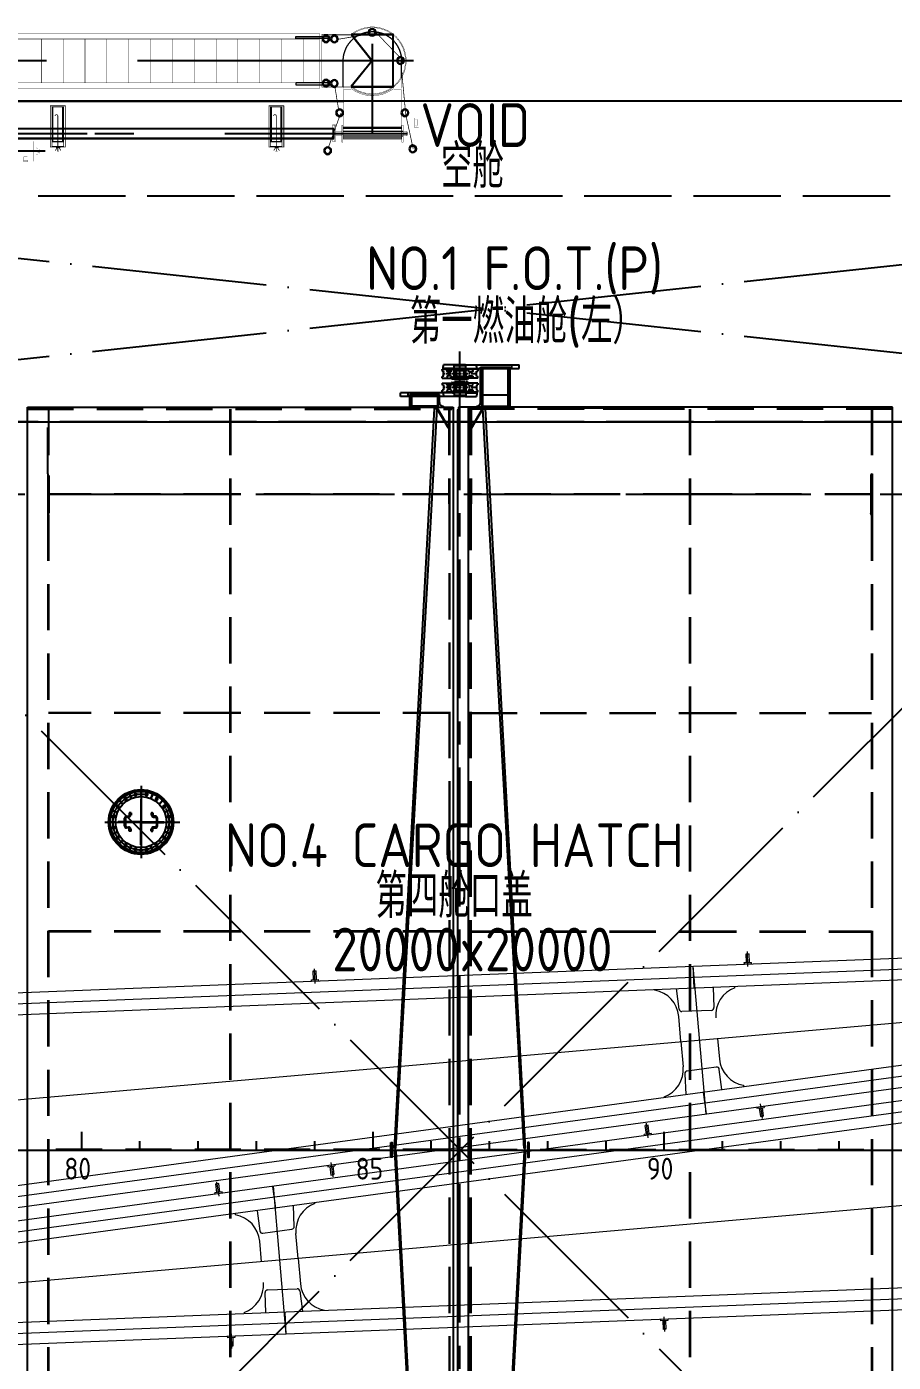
# Model space of a CAD drawing. Header units: millimetres. Extents: x -1838618 to -1600818, y -1770412 to -1553248.
# Drawn here: x -1764060 to -1752160, y -1721615 to -1703278 of the extents above; entities that cross this region are included whole.
import ezdxf

# ---------------------------------------------------------------- set-up
doc = ezdxf.new("R2010")
doc.units = ezdxf.units.MM
doc.header["$LTSCALE"] = 100
for name, pattern in [('$0$CENTER2', [28.575, 19.05, -3.175, 3.175, -3.175]), ('$0$DASHED2', [9.525, 6.35, -3.175]), ('ACAD_ISO02W100', [15, 12, -3]), ('ACAD_ISO04W100', [30, 24, -3, 0, -3]), ('DASHED', [0.75, 0.5, -0.25]), ('DIVIDE', [1.25, 0.5, -0.25, 0, -0.25, 0, -0.25]), ('HC2-TOP$0$CENTER2', [28.575, 19.05, -3.175, 3.175, -3.175]), ('HC2-TOP$0$DASHED2', [9.525, 6.35, -3.175]), ('HC2-TOP$0$PHANTOM', [63.5, 31.75, -6.35, 6.35, -6.35, 6.35, -6.35]), ('HIDDEN', [9.525, 6.35, -3.175])]:
    doc.linetypes.add(name, pattern=pattern)
for name, color, linetype in [('$0$K1-CEN', 1, '$0$CENTER2'), ('$0$K1-DASH', 2, '$0$DASHED2'), ('$0$SHAPE_L', 3, 'Continuous'), ('2', 5, 'DASHED'), ('4', 7, 'Continuous'), ('412equipment', 6, 'Continuous'), ('_____1', 160, 'Continuous'), ('HC2-TOP$0$HATCH', 42, 'Continuous'), ('HC2-TOP$0$K1-CEN', 1, 'HC2-TOP$0$CENTER2'), ('HC2-TOP$0$K1-COMP_L', 140, 'HC2-TOP$0$PHANTOM'), ('HC2-TOP$0$K1-DASH', 2, 'HC2-TOP$0$DASHED2'), ('HC2-TOP$0$K2-CEN', 1, 'HC2-TOP$0$CENTER2'), ('HC2-TOP$0$K2-DASH', 9, 'HC2-TOP$0$DASHED2'), ('HC2-TOP$0$K2-DIM', 1, 'Continuous'), ('HC2-TOP$0$SHAPE_L', 3, 'Continuous')]:
    doc.layers.add(name, color=color, linetype=linetype)
doc.layers.add('8', color=6, linetype='HIDDEN', lineweight=15)
doc.layers.add('9', color=3, linetype='DIVIDE', lineweight=15)
doc.styles.get("Standard").update_dxf_attribs({"font": 'gbenor.shx', "width": 0.9, "bigfont": 'gbcbig.shx'})
pattern_1 = [(45, (-1526.5949, -370.3888), (-0.8980256, 0.8980256), []), (135, (-1526.5949, -370.3888), (-0.8980256, -0.8980256), [])]

# ---------------------------------------------------------------- blocks, each defined once
blk = doc.blocks.new('COORD')
at = {"color": 4}
for p, q in [((62600, 0), (62600, 250)), ((66600, 0), (66600, 250)), ((70600, 0), (70600, 250)), ((62600, 0), (62600, 125)), ((63400, 0), (63400, 125)), ((64200, 0), (64200, 125)), ((65000, 0), (65000, 125)), ((65800, 0), (65800, 125)), ((66600, 0), (66600, 125)), ((67400, 0), (67400, 125)), ((68200, 0), (68200, 125)), ((69000, 0), (69000, 125)), ((69800, 0), (69800, 125)), ((70600, 0), (70600, 125)), ((71400, 0), (71400, 125)), ((72200, 0), (72200, 125)), ((73000, 0), (73000, 125)), ((-3960, 0), (177600, 0))]:
    blk.add_line(p, q, dxfattribs=at)
for s, p in [('80', (62361, -405)), ('85', (66361, -405)), ('90', (70361, -405))]:
    blk.add_text(s, height=300, dxfattribs=at).set_placement(p)
blk = doc.blocks.new('A$C5A732AC2')
at = {"color": 9}
for p, q in [((-5770, 511), (-539, 511)), ((-539, 378), (-5770, 378)), ((-539, 511), (-539, 378)), ((-539, 511), (-539, 511)), ((-539, 378), (-539, 378))]:
    blk.add_line(p, q, dxfattribs=at)
for points, const_width in [([(-4679, 783), (-4857, 783)], 2), ([(-4747, 814), (-4740, 814), (-4740, 826), (-4806, 826), (-4806, 814), (-4799, 814)], 2), ([(-4741, 819), (-4806, 819)], 2), ([(-4650, 755), (-4650, 824), (-4679, 824), (-4679, 686)], 2), ([(-4666, 824), (-4666, 686)], 2), ([(-4632, 739), (-4632, 755), (-4650, 755), (-4650, 619), (-4632, 619), (-4632, 739)], 2), ([(-4642, 755), (-4642, 619)], 2), ([(-4611, 725), (-4632, 739)], 2), ([(-4679, 592), (-4857, 592)], 2), ([(-4817, 691), (-4680, 691)], 2), ([(-4680, 684), (-4817, 684)], 2), ([(-4746, 691), (-4746, 684)], 2), ([(-4650, 620), (-4650, 551), (-4679, 551), (-4679, 689)], 2), ([(-4666, 551), (-4666, 689)], 2), ([(-4611, 650), (-4632, 635)], 2), ([(-4604, 714), (-4604, 726), (-4610, 726), (-4610, 649), (-4604, 649), (-4604, 660)], 2), ([(-4586, 698), (-4605, 698)], 2), ([(-4585, 676), (-4604, 676)], 2), ([(-4225, 60), (-4225, 628), (-4430, 628), (-4430, 63), (-4221, 63)], 10), ([(-4249, 623), (-4249, 80), (-4410, 80), (-4410, 621)], 10), ([(-4248, 621), (-4409, 621)], 10), ([(-4338, 639), (-4364, 677)], 10), ([(-4301, 624), (-4301, 638), (-4347, 638), (-4347, 623)], 10), ([(-4311, 685), (-4341, 685)], 5), ([(-4328, 683), (-4328, 203)], 10), ([(-4324, 685), (-4324, 201)], 5), ([(-4311, 639), (-4285, 677)], 10), ([(-1225, 60), (-1225, 628), (-1430, 628), (-1430, 63), (-1221, 63)], 10), ([(-1249, 623), (-1249, 80), (-1410, 80), (-1410, 621)], 10), ([(-1248, 621), (-1409, 621)], 10), ([(-1338, 639), (-1364, 677)], 10), ([(-1301, 624), (-1301, 638), (-1347, 638), (-1347, 623)], 10), ([(-1311, 685), (-1341, 685)], 5), ([(-1328, 683), (-1328, 203)], 10), ([(-1324, 685), (-1324, 201)], 5), ([(-1311, 639), (-1285, 677)], 10), ([(-555, 375), (-555, 551), (-515, 551), (-515, 326), (-555, 326), (-555, 385)], 5), ([(-535, 551), (-535, 326)], 5), ([(-414, 445), (-414, 560), (-430, 560), (-430, 330), (-414, 330), (-414, 445)], 5), ([(396, 445), (396, 560), (412, 560), (412, 330), (396, 330), (396, 445)], 5), ([(-430, 475), (-515, 475)], 5), ([(-430, 415), (-515, 415)], 5), ([(-409, 475), (-414, 475)], 5), ([(-409, 415), (-414, 415)], 5), ([(391, 47), (391, 521), (-409, 521), (-409, 84)], 5), ([(396, 415), (389, 415)], 5), ([(393, 475), (396, 475)], 5), ([(412, 475), (463, 475), (473, 465), (473, 425), (463, 415), (412, 415)], 5), ([(463, 475), (463, 415)], 5), ([(-409, 192), (-409, -156), (-302, -156)], 5), ([(564, 231), (564, 356), (626, 356), (626, 292)], 3), ([(564, 353), (564, 229), (626, 229), (626, 292)], 3), ([(284, -156), (391, -156), (391, 179)], 5), ([(-6039, -175), (-736, -175), (-736, -255)], 5), ([(-409, -176), (-409, -193)], 5), ([(391, -176), (391, -321)], 5), ([(-736, -255), (-6039, -255)], 5), ([(-4555, -855), (-4555, -255)], 5), ([(-4255, -855), (-4255, -255)], 5), ([(-3955, -855), (-3955, -255)], 5), ([(-3655, -855), (-3655, -255)], 5), ([(-3355, -855), (-3355, -255)], 5), ([(-3055, -855), (-3055, -255)], 5), ([(-2755, -855), (-2755, -255)], 5), ([(-2455, -855), (-2455, -255)], 5), ([(-2155, -855), (-2155, -255)], 5), ([(-1855, -855), (-1855, -255)], 5), ([(-1555, -855), (-1555, -255)], 5), ([(-1255, -855), (-1255, -255)], 5), ([(-955, -855), (-955, -255)], 5), ([(-736, -855), (-736, -255)], 5), ([(-300, -919), (-703, -919), (-703, -193), (-300, -193)], 5), ([(-6039, -855), (-736, -855), (-736, -935)], 5), ([(-736, -935), (-6039, -935)], 5)]:
    blk.add_lwpolyline(points, dxfattribs=dict(at, const_width=const_width))
at = {"color": 9, "const_width": 2}
blk.add_lwpolyline([(-4747, 768), (-4747, 814), (-4799, 814), (-4799, 768, 0.414214), (-4794, 763), (-4752, 763, 0.414214)], format="xyb", close=True, dxfattribs=at)
at = {"color": 9}
for points, const_width in [([(-4584, 660), (-4584, 714), (-4604, 714), (-4604, 660), (-4584, 660)], 2), ([(-4329, 547), (-4409, 547), (-4409, 621), (-4249, 621), (-4249, 547)], 5), ([(-1329, 547), (-1409, 547), (-1409, 621), (-1249, 621), (-1249, 547)], 5)]:
    blk.add_lwpolyline(points, close=True, dxfattribs=dict(at, const_width=const_width))
for points, const_width in [([(-4328, 203, -1), (-4366, 203)], 10), ([(-1328, 203, -1), (-1366, 203)], 10), ([(585, 290), (585, 330, -1), (606, 330), (606, 292)], 3), ([(585, 294), (585, 254, 1), (606, 254), (606, 292)], 3), ([(-703, -208), (-300, -208, -0.63599), (445, -556)], 5), ([(-302, -176, -0.340997), (284, -176, -0.340997)], 5), ([(-300, -193, -2.081579), (-300, -919, -2.081579)], 5), ([(-703, -905), (-300, -905, 0.63599), (445, -556)], 5)]:
    blk.add_lwpolyline(points, format="xyb", dxfattribs=dict(at, const_width=const_width))
for centre, radius in [((-623, 679), 50), ((-623, 679), 42.5), ((545, 654), 50), ((545, 654), 42.5), ((-458, 158), 50), ((-458, 158), 42.5), ((438, 158), 50), ((438, 158), 42.5), ((-645, -248), 50), ((-645, -248), 42.5), ((-532, -245), 50), ((-532, -245), 42.5), ((376, -559), 50), ((376, -559), 42.5), ((-645, -859), 50), ((-645, -859), 42.5), ((-532, -856), 50), ((-532, -856), 42.5), ((-12, -947), 50), ((-12, -947), 42.5)]:
    blk.add_circle(centre, radius, dxfattribs=at)
at = {"layer": '2', "color": 9, "ltscale": 50}
for p, q in [((-4502, 687), (-5714, 687)), ((-3926, 445), (-6238, 445)), ((467, 445), (-3820, 445)), ((-5, 440), (-5, -788)), ((-736, -555), (-11828, -555)), ((556, -556), (-803, -556))]:
    blk.add_line(p, q, dxfattribs=at)
at = {"layer": '4', "color": 9, "ltscale": 80, "const_width": 10}
for points in [[(551, 650), (449, 180), (383, -530)], [(-473, 114), (-525, -208)], [(361, -610), (24, -962)]]:
    blk.add_lwpolyline(points, dxfattribs=at)
at = {"layer": '8', "color": 9, "ltscale": 50}
for p, q in [((-4250, 555), (-4406, 555)), ((-1250, 555), (-1406, 555)), ((-539, 505), (-5770, 505)), ((-539, 385), (-5770, 385)), ((-4400, 87), (-4400, 544)), ((-4265, 80), (-4265, 548)), ((-1400, 87), (-1400, 544)), ((-1265, 80), (-1265, 548)), ((393, 507), (-409, 507)), ((-409, 475), (412, 475)), ((412, 415), (-409, 415)), ((-409, 371), (390, 371)), ((390, 360), (-409, 360)), ((-1059, -225), (-735, -225)), ((-1059, -253), (-1059, -225)), ((-614, -253), (-1059, -253)), ((-409, -193), (-409, -557)), ((-300, -193), (283, -193)), ((-300, -208), (-18, -557)), ((-300, -208), (274, -208)), ((-297, -196), (-10, -551)), ((274, -208), (274, -909)), ((283, -193), (283, -920)), ((391, -321), (391, -557)), ((-18, -557), (-297, -909)), ((-10, -565), (-294, -920)), ((-614, -860), (-1059, -860)), ((-1059, -860), (-1059, -887)), ((-1059, -887), (-735, -887)), ((274, -909), (-294, -909)), ((283, -920), (-300, -920))]:
    blk.add_line(p, q, dxfattribs=at)
at = {"layer": '8', "color": 9}
for p, q in [((-739, -225), (-614, -225)), ((-614, -225), (-614, -253)), ((-739, -887), (-614, -887)), ((-614, -836), (-614, -863)), ((-614, -887), (-614, -860))]:
    blk.add_line(p, q, dxfattribs=at)
at = {"layer": '8', "color": 9, "ltscale": 50}
blk.add_arc((-9, -556), 400, 180.0853, 359.9147, dxfattribs=at)
at = {"layer": '9', "color": 9, "const_width": 10}
for points in [[(-613, 633), (-444, 165)], [(-582, -243), (-595, -243)], [(-582, -853), (-595, -853)], [(-42, -925), (-473, -852)]]:
    blk.add_lwpolyline(points, dxfattribs=at)
blk = doc.blocks.new('A$C6D717977')
at = {"layer": '_____1', "color": 31, "lineweight": 0}
for p, q in [((9653, 2104), (28403, 2841)), ((3054, 1695), (28419, 2691)), ((21097, 2575), (21198, 2577)), ((21099, 2554), (21097, 2575)), ((21123, 2694), (21164, 2695)), ((21127, 2575), (21123, 2694)), ((21149, 2521), (21142, 2725)), ((21168, 2577), (21164, 2695)), ((21198, 2558), (21198, 2577)), ((9671, 1804), (28430, 2542)), ((15177, 2460), (15218, 2462)), ((15183, 2340), (15177, 2460)), ((15205, 2288), (15196, 2490)), ((15222, 2341), (15218, 2462)), ((20392, 2526), (20569, 497)), ((20410, 2226), (20398, 2527)), ((2107, -96), (28979, 2255)), ((15153, 2340), (15252, 2344)), ((15153, 2320), (15153, 2340)), ((15254, 2325), (15252, 2344)), ((19869, 2196), (19868, 2204)), ((20204, 1934), (20167, 2218)), ((20670, 2236), (20681, 1956)), ((20970, 2230), (20968, 2249)), ((9886, -653), (28488, 1878)), ((20228, 1490), (20198, 1836)), ((20646, 1919), (20242, 1903)), ((3350, -1693), (28503, 1729)), ((9921, -952), (28514, 1579)), ((20228, 1490), (20258, 1143)), ((20731, 1534), (20756, 1249)), ((20792, 832), (20755, 1109)), ((20282, 1048), (20294, 762)), ((20535, 796), (20576, 498)), ((19997, 732), (19998, 723)), ((21271, 593), (21272, 574)), ((21272, 574), (21372, 587)), ((21302, 577), (21319, 460)), ((21314, 634), (21343, 434)), ((21343, 582), (21359, 465)), ((21368, 606), (21372, 587)), ((21319, 460), (21359, 465)), ((15420, -169), (15446, -369)), ((15374, -209), (15378, -228)), ((15378, -228), (15476, -216)), ((15408, -224), (15422, -343)), ((15422, -343), (15463, -337)), ((15446, -218), (15463, -337)), ((15474, -194), (15476, -216))]:
    blk.add_line(p, q, dxfattribs=at)
for points in [[(20204, 1934), (20208, 1921), (20217, 1911), (20229, 1904), (20242, 1903)], [(20646, 1919), (20660, 1922), (20673, 1930), (20680, 1943), (20681, 1956)], [(20714, 1140), (20313, 1085), (20300, 1082), (20291, 1073), (20283, 1061), (20282, 1048)], [(20755, 1109), (20752, 1122), (20742, 1134), (20729, 1139), (20714, 1140)]]:
    blk.add_lwpolyline(points, dxfattribs=at)
for points in [[(20970, 2230), (20800, 2170), (20690, 1997), (20706, 1818)], [(20198, 1836), (20181, 2020), (20050, 2163), (19869, 2196)], [(19997, 732), (20170, 796), (20274, 959), (20258, 1143)]]:
    blk.add_open_spline(points, degree=3, dxfattribs=at)
blk.add_open_spline([(20756, 1249), (20772, 1072), (20910, 918), (21087, 890), (21087, 890), (21089, 871), (21089, 871)], degree=3, knots=[0, 0, 0, 0, 1, 1, 1, 2, 2, 2, 2], dxfattribs=at)
blk = doc.blocks.new('A$C0D853225')
at = {"layer": '_____1', "color": 31, "lineweight": 0}
for p, q in [((-8150, 1693), (-33303, -1729)), ((-14721, 952), (-33314, -1579)), ((-14686, 653), (-33288, -1878)), ((-20220, 169), (-20246, 369)), ((-20178, 228), (-20276, 216)), ((-20274, 194), (-20276, 216)), ((-20222, 343), (-20263, 337)), ((-20246, 218), (-20263, 337)), ((-20208, 224), (-20222, 343)), ((-20174, 209), (-20178, 228)), ((-6907, 96), (-33779, -2255)), ((-26119, -460), (-26159, -465)), ((-26143, -582), (-26159, -465)), ((-26114, -634), (-26143, -434)), ((-26102, -577), (-26119, -460)), ((-25335, -796), (-25376, -498)), ((-25192, -2526), (-25369, -497)), ((-26072, -574), (-26172, -587)), ((-26168, -606), (-26172, -587)), ((-26071, -593), (-26072, -574)), ((-24797, -732), (-24798, -723)), ((-25592, -832), (-25555, -1109)), ((-25082, -1048), (-25094, -762)), ((-25531, -1534), (-25556, -1249)), ((-25028, -1490), (-25058, -1143)), ((-25028, -1490), (-24998, -1836)), ((-14471, -1804), (-33230, -2542)), ((-7854, -1695), (-33219, -2691)), ((-25470, -2236), (-25481, -1956)), ((-25446, -1919), (-25042, -1903)), ((-25004, -1934), (-24967, -2218)), ((-14453, -2104), (-33203, -2841)), ((-24669, -2196), (-24668, -2204)), ((-25770, -2230), (-25768, -2249)), ((-25210, -2226), (-25198, -2527)), ((-20054, -2325), (-20052, -2344)), ((-19953, -2340), (-20052, -2344)), ((-20022, -2341), (-20018, -2462)), ((-20005, -2288), (-19996, -2490)), ((-19983, -2340), (-19977, -2460)), ((-19953, -2320), (-19953, -2340)), ((-25998, -2558), (-25998, -2577)), ((-25949, -2521), (-25942, -2725)), ((-25899, -2554), (-25897, -2575)), ((-19977, -2460), (-20018, -2462)), ((-25897, -2575), (-25998, -2577)), ((-25968, -2577), (-25964, -2695)), ((-25923, -2694), (-25964, -2695)), ((-25927, -2575), (-25923, -2694))]:
    blk.add_line(p, q, dxfattribs=at)
for points in [[(-25514, -1140), (-25113, -1085), (-25100, -1082), (-25091, -1073), (-25083, -1061), (-25082, -1048)], [(-25555, -1109), (-25552, -1122), (-25542, -1134), (-25529, -1139), (-25514, -1140)], [(-25446, -1919), (-25460, -1922), (-25473, -1930), (-25480, -1943), (-25481, -1956)], [(-25004, -1934), (-25008, -1921), (-25017, -1911), (-25029, -1904), (-25042, -1903)]]:
    blk.add_lwpolyline(points, dxfattribs=at)
for points in [[(-24797, -732), (-24970, -796), (-25074, -959), (-25058, -1143)], [(-25770, -2230), (-25600, -2170), (-25490, -1997), (-25506, -1818)], [(-24998, -1836), (-24981, -2020), (-24850, -2163), (-24669, -2196)]]:
    blk.add_open_spline(points, degree=3, dxfattribs=at)
blk.add_open_spline([(-25556, -1249), (-25572, -1072), (-25710, -918), (-25887, -890), (-25887, -890), (-25889, -871), (-25889, -871)], degree=3, knots=[0, 0, 0, 0, 1, 1, 1, 2, 2, 2, 2], dxfattribs=at)
blk = doc.blocks.new('HC2-TOP$0$A$C6C0051EE')
for p, q in [((0, 1), (0, 7)), ((5, 1), (5, 7)), ((16, 1), (16, 7)), ((21, 1), (21, 7)), ((3, 0), (18, 0))]:
    blk.add_line(p, q)
for centre, radius, start, end in [((3, 5), 4.7, 236.4325, 303.5675), ((10, 18), 17.6, 252.8484, 287.1516), ((18, 5), 4.7, 236.4325, 303.5675)]:
    blk.add_arc(centre, radius, start, end)
blk = doc.blocks.new('HC2-TOP$0$wheel-450_F')
at = {"layer": 'HC2-TOP$0$HATCH'}
h = blk.add_hatch(dxfattribs=at)
h.set_pattern_fill('ANSI37', color=256, scale=0.4, style=0)
h.set_pattern_definition(pattern_1)
h.paths.add_polyline_path([(66, 85), (72, 85), (72, 92)])
h = blk.add_hatch(dxfattribs=at)
h.set_pattern_fill('ANSI37', color=256, scale=0.4, style=0)
h.set_pattern_definition([(45, (-222.9789, -317.8035), (-0.8980256, 0.8980256), []), (135, (-222.9789, -317.8035), (-0.8980256, -0.8980256), [])])
h.paths.add_polyline_path([(110, 81), (110, 80, 0.414214), (116, 74), (122, 74), (122, 81)])
h = blk.add_hatch(dxfattribs=at)
h.set_pattern_fill('ANSI31', color=256, angle=90, style=0)
h.set_pattern_definition([(135, (-232.979, -322.8035), (-2.245064, -2.245064), [])])
edge = h.paths.add_edge_path()
edge.add_line((-66, -32), (-66, -46))
edge.add_line((-66, -46), (-32, -46))
edge.add_line((-32, -46), (-32, -52))
edge.add_line((-32, -52), (-21, -52))
edge.add_spline(control_points=[(-21, -52), (-22, -51), (-24, -46), (-29, -36), (-43, -36), (-54, -32), (-62, -32), (-66, -32)], knot_values=[0, 0, 0, 0, 6.397971, 15.190418, 30.584793, 41.682542, 52.606422, 52.606422, 52.606422, 52.606422], degree=3, periodic=0)
h = blk.add_hatch(dxfattribs=at)
h.set_pattern_fill('ANSI37', color=256, scale=0.4, style=0)
h.set_pattern_definition(pattern_1)
h.paths.add_polyline_path([(72, -85), (72, -92), (66, -85)])
h = blk.add_hatch(dxfattribs=at)
h.set_pattern_fill('ANSI37', color=256, scale=0.4, style=0)
h.set_pattern_definition([(315, (-222.9789, 317.8035), (-0.8980256, -0.8980256), []), (225, (-222.9789, 317.8035), (-0.8980256, 0.8980256), [])])
h.paths.add_polyline_path([(110, -81), (110, -80, -0.414214), (116, -74), (122, -74), (122, -81)])
for p, q in [((-62, 243), (-62, 101)), ((-60, 245), (-39, 245)), ((-35, 227), (-37, 243)), ((-33, 225), (33, 225)), ((35, 227), (37, 243)), ((60, 245), (39, 245)), ((62, 243), (62, 84)), ((72, 85), (72, 227)), ((122, 74), (122, 226)), ((-77, 72), (-69, 80)), ((-77, 72), (-77, -73)), ((-72, 105), (-72, 85)), ((-72, 104), (-69, 104)), ((-69, 96), (-72, 95)), ((-69, 95), (-72, 94)), ((-72, 86), (-69, 86)), ((-71, 70), (-66, 75)), ((-71, 70), (-71, -70)), ((-69, 114), (-68, 115)), ((-69, 114), (-69, 80)), ((-69, 102), (-62, 102)), ((-43, 101), (-69, 101)), ((-43, 89), (-69, 89)), ((-69, 88), (-62, 88)), ((-62, 115), (-68, 115)), ((-66, 75), (-62, 75)), ((-66, 75), (-66, -75)), ((-66, 51), (-64, 52)), ((-66, 51), (-66, -51)), ((-65, 101), (-65, 89)), ((-40, 52), (-64, 52)), ((-64, 52), (-64, -32)), ((-60, 179), (-62, 182)), ((-36, 119), (-62, 115)), ((-62, 52), (-62, 89)), ((-62, 80), (-4, 80)), ((-35, 175), (-60, 179)), ((-60, 179), (-60, 115)), ((-60, 68), (-58, 70)), ((-60, 68), (-60, 52)), ((-60, 65), (-42, 65)), ((-58, 70), (-44, 70)), ((-49, 67), (-49, 65)), ((-49, 67), (-42, 67)), ((-43, 67), (-44, 70)), ((-43, 101), (-43, 89)), ((-43, 101), (-41, 99)), ((-43, 89), (-41, 91)), ((-42, 64), (-42, 65)), ((-42, 64), (-42, 52)), ((-42, 64), (-42, 52)), ((-40, 53), (-42, 53)), ((-41, 99), (-41, 91)), ((-40, 64), (-40, 66)), ((-38, 66), (-40, 65)), ((-40, 65), (-40, -36)), ((-40, 51), (-36, 51)), ((-33, 66), (-38, 66)), ((40, 52), (-38, 52)), ((-36, -37), (-36, 52)), ((-34, 62), (-32, 75)), ((-10, 59), (-34, 62)), ((-33, 66), (-33, 66)), ((-32, 79), (-32, 69)), ((-4, 70), (-32, 75)), ((-4, 80), (-28, 80)), ((-4, 80), (-28, 80)), ((-27, 129), (-27, 166)), ((-10, 59), (-8, 70)), ((-8, 61), (-9, 61)), ((-6, 60), (-8, 61)), ((-6, 60), (-6, 52)), ((-4, 83), (-4, 52)), ((-4, 83), (4, 83)), ((-4, 78), (-4, 52)), ((-4, 72), (4, 72)), ((-2, 83), (-2, 52)), ((2, 83), (2, 52)), ((4, 83), (4, 52)), ((4, 80), (45, 80)), ((4, 70), (32, 75)), ((6, 60), (8, 61)), ((6, 60), (6, 52)), ((10, 59), (8, 70)), ((8, 61), (9, 61)), ((10, 59), (34, 62)), ((27, 129), (27, 166)), ((32, 79), (32, 69)), ((34, 62), (32, 75)), ((33, 65), (33, 66)), ((33, 66), (38, 66)), ((35, 175), (60, 179)), ((36, 119), (62, 115)), ((38, 66), (40, 65)), ((40, 65), (40, -65)), ((40, 59), (45, 59)), ((45, 95), (62, 95)), ((45, 95), (45, -95)), ((45, 78), (54, 78)), ((45, 76), (46, 77)), ((46, 77), (64, 77)), ((46, 77), (46, -77)), ((54, 88), (58, 90)), ((54, 88), (54, 77)), ((54, 86), (54, 86)), ((56, 77), (54, 86)), ((58, 79), (54, 86)), ((58, 90), (62, 90)), ((58, 90), (58, 79)), ((60, 179), (62, 182)), ((60, 179), (60, 115)), ((60, 84), (64, 84)), ((60, 79), (60, 84)), ((64, 84), (64, -84)), ((65, 85), (72, 85)), ((65, 85), (65, -85)), ((72, 85), (72, -85)), ((72, 81), (111, 81)), ((110, 81), (122, 81)), ((110, 81), (110, -81)), ((116, 74), (122, 74)), ((122, 74), (122, -74)), ((-77, -73), (-69, -80)), ((-71, -70), (-66, -75)), ((-69, -114), (-69, -80)), ((-69, -114), (-68, -115)), ((-62, -115), (-68, -115)), ((-32, -46), (-66, -46)), ((-66, -51), (-64, -52)), ((-66, -75), (-62, -75)), ((-42, -52), (-64, -52)), ((-62, -243), (-62, -52)), ((-62, -80), (-4, -80)), ((-60, -115), (-62, -115)), ((-60, -179), (-62, -182)), ((-60, -68), (-60, -52)), ((-60, -65), (-42, -65)), ((-60, -68), (-58, -70)), ((-60, -116), (-59, -114)), ((-60, -115), (-60, -114)), ((-46, -117), (-60, -114)), ((-60, -179), (-60, -115)), ((-35, -175), (-60, -179)), ((-58, -70), (-45, -70)), ((-48, -120), (-58, -117)), ((-52, -126), (-58, -124)), ((-57, -114), (-55, -107)), ((-57, -114), (-55, -107)), ((-57, -117), (-56, -115)), ((-57, -120), (-57, -119)), ((-45, -107), (-55, -105)), ((-55, -107), (-54, -107)), ((-46, -110), (-55, -107)), ((-54, -107), (-54, -105)), ((-47, -109), (-54, -107)), ((-53, -105), (-45, -80)), ((-51, -122), (-51, -121)), ((-50, -119), (-49, -117)), ((-48, -117), (-46, -110)), ((-47, -107), (-39, -80)), ((-47, -109), (-46, -107)), ((-46, -110), (-47, -109)), ((-42, -48), (-46, -48)), ((-46, -50), (-46, -48)), ((-42, -50), (-46, -50)), ((-42, -64), (-46, -72)), ((-44, -73), (-46, -72)), ((-36, -119), (-46, -117)), ((-46, -120), (-46, -118)), ((-40, -64), (-44, -73)), ((-42, -48), (-42, -48)), ((-42, -64), (-42, -50)), ((-42, -64), (-42, -52)), ((-40, -65), (-40, -50)), ((-40, -51), (-36, -51)), ((-38, -66), (-40, -65)), ((40, -52), (-38, -52)), ((-33, -66), (-38, -66)), ((-36, -51), (-36, -52)), ((-10, -59), (-34, -62)), ((-34, -62), (-32, -75)), ((-33, -65), (-33, -66)), ((-32, -46), (-32, -52)), ((-32, -79), (-32, -69)), ((-4, -70), (-32, -75)), ((-4, -80), (-28, -80)), ((-4, -80), (-28, -80)), ((-27, -129), (-27, -166)), ((-10, -59), (-8, -70)), ((-8, -61), (-9, -61)), ((-6, -60), (-8, -61)), ((-6, -60), (-6, -52)), ((-4, -83), (-4, -52)), ((-4, -78), (-4, -52)), ((-4, -72), (4, -72)), ((-4, -83), (4, -83)), ((-2, -83), (-2, -52)), ((2, -83), (2, -52)), ((4, -83), (4, -52)), ((4, -70), (32, -75)), ((4, -80), (45, -80)), ((6, -60), (6, -52)), ((6, -60), (8, -61)), ((10, -59), (8, -70)), ((8, -61), (9, -61)), ((10, -59), (34, -62)), ((27, -129), (27, -166)), ((34, -62), (32, -75)), ((32, -79), (32, -69)), ((33, -65), (33, -66)), ((33, -66), (38, -66)), ((35, -175), (60, -179)), ((36, -119), (62, -115)), ((38, -66), (40, -65)), ((40, -59), (45, -59)), ((45, -76), (46, -77)), ((45, -78), (54, -78)), ((45, -93), (46, -95)), ((45, -95), (62, -95)), ((46, -77), (64, -77)), ((54, -86), (53, -86)), ((56, -77), (54, -86)), ((54, -88), (54, -77)), ((58, -79), (54, -86)), ((54, -88), (58, -90)), ((58, -90), (58, -79)), ((58, -90), (62, -90)), ((60, -79), (60, -84)), ((60, -84), (64, -84)), ((60, -179), (60, -115)), ((60, -179), (62, -182)), ((62, -243), (62, -84)), ((64, -84), (65, -85)), ((65, -85), (72, -85)), ((72, -81), (110, -81)), ((72, -85), (72, -227)), ((110, -81), (122, -81)), ((116, -74), (122, -74)), ((122, -74), (122, -226)), ((-60, -245), (-39, -245)), ((-35, -227), (-37, -243)), ((-33, -225), (33, -225)), ((35, -227), (37, -243)), ((60, -245), (39, -245)), ((62, -246), (62, -220))]:
    blk.add_line(p, q)
for centre, radius, start, end in [((-60, 243), 2, 90, 180), ((-39, 243), 2, 6, 90), ((-33, 227), 2, 186, 270), ((33, 227), 2, 270, 354), ((39, 243), 2, 90, 174), ((60, 243), 2, 0, 90), ((-42, 65), 2, 23.744, 90), ((-42, 64), 2, 0, 23.744), ((-38, 54), 2, 180, 270), ((-37, 129), 10, 278.0896, 0), ((-37, 166), 10, 0, 80), ((-32, 79), 1, 90, 180), ((-8, 54), 2, 270, 0), ((-6, 78), 2, 0, 90), ((6, 78), 2, 90, 180), ((8, 54), 2, 180, 270), ((37, 166), 10, 100, 180), ((37, 129), 10, 180, 261.9104), ((32, 79), 1, 0, 90), ((38, 54), 2, 270, 0), ((59, 80), 0.8, 207.3764, 352), ((116, 80), 6, 180, 270), ((-58, -114), 3.31, 223.1092, 286.8908), ((-59, -117), 3.31, 43.1092, 106.8908), ((-59, -119), 2.09, 339.1083, 88.0443), ((-62, -119), 5, 323.4589, 345), ((-56, -123), 2.16, 143.4589, 219.3072), ((-50, -106), 13.3, 239.2686, 270.7314), ((-56, -128), 13.3, 59.2686, 90.7314), ((-53, -124), 2.16, 290.6928, 6.5411), ((-48, -122), 2.09, 61.9557, 170.8917), ((-46, -123), 5, 165, 186.5411), ((-47, -117), 3.31, 223.1092, 286.8908), ((-48, -120), 3.31, 43.1092, 106.8908), ((-42, -50), 2, 0, 90), ((-38, -54), 2, 90, 180), ((-42, -64), 2, 336.256, 0), ((-37, -129), 10, 0, 81.9104), ((-37, -166), 10, 280, 0), ((-32, -79), 1, 180, 270), ((-8, -54), 2, 0, 90), ((-6, -78), 2, 270, 0), ((6, -78), 2, 180, 270), ((8, -54), 2, 90, 180), ((37, -129), 10, 98.0896, 180), ((37, -166), 10, 180, 260), ((32, -79), 1, 270, 0), ((38, -54), 2, 0, 90), ((59, -80), 0.8, 8, 152.6236), ((116, -80), 6, 90, 180), ((-60, -243), 2, 180, 270), ((-39, -243), 2, 270, 354), ((-33, -227), 2, 90, 174), ((33, -227), 2, 6, 90), ((39, -243), 2, 186, 270), ((60, -243), 2, 270, 0)]:
    blk.add_arc(centre, radius, start, end)
for points in [[(72, 227), (79, 230), (91, 234), (105, 225), (115, 230), (120, 227), (122, 226)], [(72, -227), (79, -230), (91, -234), (105, -225), (115, -230), (120, -227), (122, -226)]]:
    blk.add_open_spline(points, degree=3, knots=[0, 0, 0, 0, 22.168204, 34.441767, 44.92374, 51.585028, 51.585028, 51.585028, 51.585028])
for p, q in [((66, 85), (72, 92)), ((66, -85), (72, -91))]:
    blk.add_line(p, q, dxfattribs=at)
at = {"layer": 'HC2-TOP$0$K2-CEN', "ltscale": 0.04}
for p, q in [((0, 225), (0, -225)), ((-88, 0), (132, 0)), ((-85, 95), (-35, 95)), ((-6, 64), (-36, 69)), ((6, 64), (36, 69)), ((-55, -95), (-77, -95)), ((-56, -127), (-41, -76)), ((-6, -64), (-36, -69)), ((6, -64), (36, -69))]:
    blk.add_line(p, q, dxfattribs=at)
at = {"layer": 'HC2-TOP$0$K2-DIM'}
for p, q in [((-42, 100), (-65, 100)), ((-42, 90), (-65, 90)), ((-65, 51), (-40, 51)), ((-65, -51), (-42, -51)), ((-54, -107), (-56, -114)), ((-55, -107), (-55, -105)), ((-47, -109), (-49, -117)), ((-46, -110), (-45, -107))]:
    blk.add_line(p, q, dxfattribs=at)
blk.add_open_spline([(-66, -32), (-62, -32), (-54, -32), (-43, -36), (-29, -36), (-24, -46), (-22, -51), (-21, -52)], degree=3, knots=[0, 0, 0, 0, 10.92388, 22.021629, 37.416004, 46.208451, 52.606422, 52.606422, 52.606422, 52.606422], dxfattribs=at)
at = {"rotation": 270}
blk.add_blockref('HC2-TOP$0$A$C6C0051EE', (-80, 105), dxfattribs=at)
blk = doc.blocks.new('A$C72DA127C')
at = {"layer": '$0$K1-CEN', "color": 136, "ltscale": 5}
for p, q in [((-13586, 5003), (-13586, 4010)), ((-14081, 4504), (-13055, 4504))]:
    blk.add_line(p, q, dxfattribs=at)
at = {"layer": '$0$K1-CEN', "color": 136}
for p, q in [((-13783, 4835), (-13816, 4813)), ((-13783, 4835), (-13816, 4813)), ((-13816, 4813), (-13783, 4835)), ((-13789, 4807), (-13811, 4841)), ((-13789, 4807), (-13811, 4841)), ((-13789, 4807), (-13811, 4841)), ((-13641, 4886), (-13680, 4878)), ((-13641, 4886), (-13680, 4878)), ((-13680, 4878), (-13641, 4886)), ((-13657, 4862), (-13665, 4901)), ((-13657, 4862), (-13665, 4901)), ((-13657, 4862), (-13665, 4901)), ((-13491, 4878), (-13530, 4886)), ((-13530, 4886), (-13491, 4878)), ((-13491, 4878), (-13530, 4886)), ((-13515, 4862), (-13507, 4901)), ((-13515, 4862), (-13507, 4901)), ((-13515, 4862), (-13507, 4901)), ((-13355, 4813), (-13388, 4835)), ((-13388, 4835), (-13355, 4813)), ((-13355, 4813), (-13388, 4835)), ((-13383, 4807), (-13361, 4841)), ((-13383, 4807), (-13361, 4841)), ((-13383, 4807), (-13361, 4841)), ((-13959, 4599), (-13967, 4559)), ((-13959, 4599), (-13967, 4559)), ((-13967, 4559), (-13959, 4599)), ((-13889, 4707), (-13922, 4729)), ((-13889, 4707), (-13922, 4729)), ((-13889, 4707), (-13922, 4729)), ((-13895, 4735), (-13917, 4701)), ((-13895, 4735), (-13917, 4701)), ((-13917, 4701), (-13895, 4735)), ((-13282, 4707), (-13249, 4729)), ((-13282, 4707), (-13249, 4729)), ((-13282, 4707), (-13249, 4729)), ((-13254, 4701), (-13277, 4735)), ((-13277, 4735), (-13254, 4701)), ((-13254, 4701), (-13277, 4735)), ((-13204, 4559), (-13212, 4599)), ((-13212, 4599), (-13204, 4559)), ((-13204, 4559), (-13212, 4599)), ((-13944, 4575), (-13983, 4583)), ((-13944, 4575), (-13983, 4583)), ((-13944, 4575), (-13983, 4583)), ((-13944, 4433), (-13983, 4425)), ((-13944, 4433), (-13983, 4425)), ((-13944, 4433), (-13983, 4425)), ((-13967, 4449), (-13959, 4409)), ((-13967, 4449), (-13959, 4409)), ((-13959, 4409), (-13967, 4449)), ((-13228, 4575), (-13189, 4583)), ((-13228, 4575), (-13189, 4583)), ((-13228, 4575), (-13189, 4583)), ((-13228, 4433), (-13189, 4425)), ((-13228, 4433), (-13189, 4425)), ((-13228, 4433), (-13189, 4425)), ((-13212, 4409), (-13204, 4449)), ((-13212, 4409), (-13204, 4449)), ((-13204, 4449), (-13212, 4409)), ((-13889, 4301), (-13922, 4279)), ((-13889, 4301), (-13922, 4279)), ((-13889, 4301), (-13922, 4279)), ((-13917, 4307), (-13895, 4273)), ((-13917, 4307), (-13895, 4273)), ((-13895, 4273), (-13917, 4307)), ((-13282, 4301), (-13249, 4279)), ((-13282, 4301), (-13249, 4279)), ((-13282, 4301), (-13249, 4279)), ((-13277, 4273), (-13254, 4307)), ((-13277, 4273), (-13254, 4307)), ((-13254, 4307), (-13277, 4273)), ((-13816, 4195), (-13783, 4173)), ((-13816, 4195), (-13783, 4173)), ((-13783, 4173), (-13816, 4195)), ((-13789, 4201), (-13811, 4167)), ((-13789, 4201), (-13811, 4167)), ((-13789, 4201), (-13811, 4167)), ((-13680, 4130), (-13641, 4122)), ((-13680, 4130), (-13641, 4122)), ((-13641, 4122), (-13680, 4130)), ((-13657, 4146), (-13665, 4107)), ((-13657, 4146), (-13665, 4107)), ((-13657, 4146), (-13665, 4107)), ((-13530, 4122), (-13491, 4130)), ((-13530, 4122), (-13491, 4130)), ((-13491, 4130), (-13530, 4122)), ((-13515, 4146), (-13507, 4107)), ((-13515, 4146), (-13507, 4107)), ((-13515, 4146), (-13507, 4107)), ((-13388, 4173), (-13355, 4195)), ((-13388, 4173), (-13355, 4195)), ((-13355, 4195), (-13388, 4173)), ((-13383, 4201), (-13361, 4167)), ((-13383, 4201), (-13361, 4167)), ((-13383, 4201), (-13361, 4167))]:
    blk.add_line(p, q, dxfattribs=at)
for points in [[(-13736, 4637), (-13736, 4600, -0.414214), (-13757, 4579), (-13785, 4579, 0.414214), (-13806, 4558), (-13806, 4450, 0.414214), (-13785, 4429), (-13757, 4429, -0.414214), (-13736, 4408), (-13736, 4370)], [(-13436, 4637), (-13436, 4600, 0.414214), (-13415, 4579), (-13387, 4579, -0.414214), (-13366, 4558), (-13366, 4450, -0.414214), (-13387, 4429), (-13415, 4429, 0.414214), (-13436, 4408), (-13436, 4370)]]:
    blk.add_lwpolyline(points, format="xyb", dxfattribs=at)
blk.add_circle((-13586, 4504), 385, dxfattribs=at)
at = {"layer": '$0$K1-DASH', "color": 136, "ltscale": 2.5}
for p, q in [((-13896, 4809), (-13843, 4756)), ((-13891, 4814), (-13838, 4761)), ((-13755, 4905), (-13727, 4835)), ((-13749, 4907), (-13720, 4838)), ((-13720, 4838), (-13727, 4835)), ((-13589, 4939), (-13589, 4864)), ((-13582, 4864), (-13589, 4864)), ((-13582, 4939), (-13582, 4864)), ((-13422, 4907), (-13451, 4838)), ((-13451, 4838), (-13445, 4835)), ((-13416, 4905), (-13445, 4835)), ((-13281, 4814), (-13334, 4761)), ((-13276, 4809), (-13329, 4756)), ((-13989, 4667), (-13920, 4639)), ((-13986, 4674), (-13917, 4645)), ((-13917, 4645), (-13920, 4639)), ((-13838, 4761), (-13843, 4756)), ((-13334, 4761), (-13329, 4756)), ((-13185, 4674), (-13254, 4645)), ((-13254, 4645), (-13252, 4639)), ((-13183, 4667), (-13252, 4639)), ((-14021, 4508), (-13946, 4508)), ((-14021, 4501), (-13946, 4501)), ((-13946, 4501), (-13946, 4508)), ((-13151, 4508), (-13226, 4508)), ((-13226, 4501), (-13226, 4508)), ((-13151, 4501), (-13226, 4501)), ((-13989, 4341), (-13920, 4369)), ((-13986, 4334), (-13917, 4363)), ((-13917, 4363), (-13920, 4369)), ((-13896, 4199), (-13843, 4252)), ((-13891, 4194), (-13838, 4247)), ((-13838, 4247), (-13843, 4252)), ((-13334, 4247), (-13329, 4252)), ((-13281, 4194), (-13334, 4247)), ((-13276, 4199), (-13329, 4252)), ((-13254, 4363), (-13252, 4369)), ((-13185, 4334), (-13254, 4363)), ((-13183, 4341), (-13252, 4369)), ((-13755, 4103), (-13727, 4173)), ((-13749, 4101), (-13720, 4170)), ((-13720, 4170), (-13727, 4173)), ((-13589, 4069), (-13589, 4144)), ((-13582, 4144), (-13589, 4144)), ((-13582, 4069), (-13582, 4144)), ((-13451, 4170), (-13445, 4173)), ((-13422, 4101), (-13451, 4170)), ((-13416, 4103), (-13445, 4173))]:
    blk.add_line(p, q, dxfattribs=at)
at = {"layer": '$0$K1-DASH', "color": 136}
for p, q in [((-13590, 4819), (-13582, 4819)), ((-13590, 4819), (-13590, 4508)), ((-13582, 4819), (-13582, 4508)), ((-13742, 4600), (-13742, 4629)), ((-13742, 4629), (-13742, 4599)), ((-13730, 4629), (-13730, 4600)), ((-13729, 4629), (-13729, 4599)), ((-13442, 4629), (-13442, 4600)), ((-13442, 4629), (-13442, 4599)), ((-13430, 4600), (-13430, 4629)), ((-13429, 4629), (-13429, 4599)), ((-13586, 4508), (-13901, 4508)), ((-13901, 4500), (-13901, 4508)), ((-13901, 4508), (-13901, 4500)), ((-13586, 4500), (-13901, 4500)), ((-13742, 4379), (-13742, 4409)), ((-13742, 4408), (-13742, 4379)), ((-13730, 4379), (-13730, 4408)), ((-13729, 4379), (-13729, 4409)), ((-13590, 4189), (-13590, 4500)), ((-13586, 4508), (-13271, 4508)), ((-13586, 4500), (-13271, 4500)), ((-13582, 4189), (-13582, 4500)), ((-13442, 4379), (-13442, 4409)), ((-13442, 4379), (-13442, 4408)), ((-13430, 4408), (-13430, 4379)), ((-13429, 4379), (-13429, 4409)), ((-13271, 4508), (-13271, 4500)), ((-13590, 4189), (-13582, 4189))]:
    blk.add_line(p, q, dxfattribs=at)
for centre, radius, start, end in [((-13757, 4600), 15, 356.1774, 0), ((-13757, 4600), 27, 357.8774, 0), ((-13415, 4600), 27, 180, 182.1226), ((-13415, 4600), 15, 180, 183.8226), ((-13757, 4408), 15, 0, 3.8226), ((-13757, 4408), 27, 0, 2.1226), ((-13415, 4408), 27, 177.8774, 180), ((-13415, 4408), 15, 176.1774, 180)]:
    blk.add_arc(centre, radius, start, end, dxfattribs=at)
at = {"layer": '$0$SHAPE_L', "color": 136}
for p, q in [((-13785, 4585), (-13757, 4585)), ((-13723, 4629), (-13748, 4629)), ((-13748, 4629), (-13748, 4599)), ((-13723, 4599), (-13748, 4599)), ((-13742, 4629), (-13730, 4629)), ((-13723, 4629), (-13723, 4599)), ((-13448, 4629), (-13423, 4629)), ((-13448, 4629), (-13448, 4599)), ((-13448, 4599), (-13423, 4599)), ((-13430, 4629), (-13442, 4629)), ((-13423, 4629), (-13423, 4599)), ((-13387, 4585), (-13415, 4585)), ((-13812, 4450), (-13812, 4558)), ((-13800, 4558), (-13800, 4450)), ((-13757, 4573), (-13785, 4573)), ((-13785, 4435), (-13757, 4435)), ((-13757, 4423), (-13785, 4423)), ((-13723, 4409), (-13748, 4409)), ((-13748, 4379), (-13748, 4409)), ((-13723, 4379), (-13723, 4409)), ((-13448, 4409), (-13423, 4409)), ((-13448, 4379), (-13448, 4409)), ((-13423, 4379), (-13423, 4409)), ((-13415, 4573), (-13387, 4573)), ((-13387, 4435), (-13415, 4435)), ((-13415, 4423), (-13387, 4423)), ((-13372, 4558), (-13372, 4450)), ((-13360, 4450), (-13360, 4558)), ((-13723, 4379), (-13748, 4379)), ((-13448, 4379), (-13423, 4379))]:
    blk.add_line(p, q, dxfattribs=at)
for points in [[(-13817, 4823), (-13807, 4809), (-13790, 4810), (-13782, 4825), (-13792, 4840), (-13809, 4839)], [(-13677, 4887), (-13674, 4870), (-13657, 4865), (-13644, 4876), (-13648, 4893), (-13664, 4899)], [(-13524, 4893), (-13527, 4876), (-13514, 4865), (-13498, 4870), (-13494, 4887), (-13507, 4899)], [(-13379, 4840), (-13389, 4825), (-13381, 4810), (-13364, 4809), (-13355, 4823), (-13362, 4839)], [(-13975, 4566), (-13958, 4563), (-13946, 4576), (-13952, 4592), (-13969, 4596), (-13980, 4582)], [(-13921, 4710), (-13907, 4701), (-13891, 4708), (-13890, 4726), (-13905, 4735), (-13920, 4728)], [(-13267, 4735), (-13281, 4726), (-13280, 4708), (-13264, 4701), (-13250, 4710), (-13251, 4728)], [(-13203, 4596), (-13220, 4592), (-13225, 4576), (-13214, 4563), (-13197, 4566), (-13191, 4582)], [(-13969, 4412), (-13952, 4416), (-13946, 4432), (-13958, 4445), (-13975, 4442), (-13980, 4426)], [(-13197, 4442), (-13214, 4445), (-13225, 4432), (-13220, 4416), (-13203, 4412), (-13191, 4426)], [(-13905, 4273), (-13890, 4282), (-13891, 4300), (-13907, 4307), (-13921, 4298), (-13920, 4280)], [(-13250, 4298), (-13264, 4307), (-13280, 4300), (-13281, 4282), (-13267, 4273), (-13251, 4280)], [(-13792, 4168), (-13782, 4183), (-13790, 4198), (-13807, 4199), (-13817, 4185), (-13809, 4169)], [(-13648, 4115), (-13644, 4132), (-13657, 4143), (-13674, 4138), (-13677, 4121), (-13664, 4109)], [(-13494, 4121), (-13498, 4138), (-13514, 4143), (-13527, 4132), (-13524, 4115), (-13507, 4109)], [(-13355, 4185), (-13364, 4199), (-13381, 4198), (-13389, 4183), (-13379, 4168), (-13362, 4169)]]:
    blk.add_lwpolyline(points, close=True, dxfattribs=at)
for centre, radius in [((-13586, 4504), 445), ((-13586, 4504), 435), ((-13586, 4504), 420), ((-13800, 4824), 10.5), ((-13800, 4824), 10.2), ((-13661, 4882), 10.2), ((-13661, 4882), 10.5), ((-13511, 4882), 10.2), ((-13511, 4882), 10.5), ((-13372, 4824), 10.5), ((-13372, 4824), 10.2), ((-13963, 4579), 10.5), ((-13963, 4579), 10.2), ((-13906, 4718), 10.2), ((-13906, 4718), 10.5), ((-13266, 4718), 10.2), ((-13266, 4718), 10.5), ((-13208, 4579), 10.5), ((-13208, 4579), 10.2), ((-13963, 4429), 10.2), ((-13963, 4429), 10.5), ((-13208, 4429), 10.5), ((-13208, 4429), 10.2), ((-13906, 4290), 10.5), ((-13906, 4290), 10.2), ((-13266, 4290), 10.5), ((-13266, 4290), 10.2), ((-13800, 4184), 10.2), ((-13800, 4184), 10.5), ((-13661, 4126), 10.2), ((-13661, 4126), 10.5), ((-13511, 4126), 10.2), ((-13511, 4126), 10.5), ((-13372, 4184), 10.2), ((-13372, 4184), 10.5)]:
    blk.add_circle(centre, radius, dxfattribs=at)
for centre, radius, start, end in [((-13785, 4558), 27, 90, 180), ((-13757, 4600), 15, 270, 356.1774), ((-13757, 4600), 27, 270, 357.8774), ((-13415, 4600), 27, 182.1226, 270), ((-13415, 4600), 15, 183.8226, 270), ((-13387, 4558), 27, 0, 90), ((-13785, 4450), 27, 180, 270), ((-13785, 4558), 15, 90, 180), ((-13785, 4450), 15, 180, 270), ((-13757, 4408), 27, 2.1226, 90), ((-13757, 4408), 15, 3.8226, 90), ((-13415, 4408), 27, 90, 177.8774), ((-13415, 4408), 15, 90, 176.1774), ((-13387, 4558), 15, 0, 90), ((-13387, 4450), 27, 270, 0), ((-13387, 4450), 15, 270, 0)]:
    blk.add_arc(centre, radius, start, end, dxfattribs=at)
at = {"color": 136}
blk.add_line((-8518, 10184), (-8663, 10184), dxfattribs=at)
at = {"layer": 'HC2-TOP$0$K1-CEN', "color": 136}
for p, q in [((-9206, -10941), (-9206, 10973)), ((-20581, 9004), (1648, 9004))]:
    blk.add_line(p, q, dxfattribs=at)
at = {"layer": 'HC2-TOP$0$K1-DASH', "color": 136}
for p, q in [((-8923, 10731), (-8519, 10731)), ((-8496, 10731), (-8496, 10781)), ((-9916, 10347), (-9916, 10397)), ((-9489, 10347), (-9893, 10347))]:
    blk.add_line(p, q, dxfattribs=at)
for points in [[(-8908, 10731), (-8896, 10731), (-8896, 10184), (-8908, 10184)], [(-8546, 10731), (-8534, 10731), (-8534, 10184), (-8546, 10184)], [(-9866, 10347), (-9878, 10347), (-9878, 10184), (-9866, 10184)], [(-9866, 10214), (-9866, 10364), (-9516, 10364), (-9516, 10214)], [(-9504, 10347), (-9516, 10347), (-9516, 10184), (-9504, 10184)], [(-8546, 10214), (-8546, 10364), (-8896, 10364), (-8896, 10214)], [(-9358, 9915), (-9364, 9911), (-9515, 10170), (-9509, 10174)], [(-9054, 9915), (-9048, 9911), (-8897, 10170), (-8903, 10174)]]:
    blk.add_lwpolyline(points, close=True, dxfattribs=at)
at = {"layer": 'HC2-TOP$0$K2-DASH', "color": 136}
for p, q in [((-15146, 10184), (-9318, 10184)), ((-15146, 10174), (-9318, 10174)), ((-14866, 9284), (-14866, 10174)), ((-14858, 10174), (-14858, 9284)), ((-12366, 10174), (-12366, -10166)), ((-12358, 10174), (-12358, -10166)), ((-9358, 10174), (-9358, 8874)), ((-9348, 10174), (-9348, 8874)), ((-9318, 10174), (-9318, 10184)), ((-9219, 10184), (-9219, 10174)), ((-7506, 10184), (-9219, 10184)), ((-7506, 10174), (-9219, 10174)), ((-9064, 10174), (-9064, 8874)), ((-9054, 10174), (-9054, 8874)), ((-7506, 10184), (-7487, 10189)), ((-7506, 10184), (-7506, 10174)), ((-6606, 10174), (-7506, 10174)), ((-7487, 10189), (-6624, 10189)), ((-6606, 10184), (-6624, 10189)), ((-3266, 10184), (-6606, 10184)), ((-6606, 10184), (-6606, 10174)), ((-3266, 10174), (-6606, 10174)), ((-6054, 10174), (-6054, -10166)), ((-6046, 10174), (-6046, -10166)), ((-3554, 10174), (-3554, 9284)), ((-3546, 10174), (-3546, 9284)), ((-14866, 9284), (-14866, 8724)), ((-14850, 9263), (-14850, 8748)), ((-3554, 9284), (-3562, 9263)), ((-3562, 9263), (-3562, 8748)), ((-3554, 9284), (-3546, 9284)), ((-3546, 9284), (-3546, 8724)), ((-12366, 9007), (-14850, 9007)), ((-12366, 9000), (-14850, 9000)), ((-9358, 9007), (-12358, 9007)), ((-9358, 9000), (-12358, 9000)), ((-6054, 9007), (-9054, 9007)), ((-6054, 9000), (-9054, 9000)), ((-3562, 9007), (-6046, 9007)), ((-3562, 9000), (-6046, 9000)), ((-9358, 8874), (-9348, 8874)), ((-9356, 8874), (-9356, -8866)), ((-9348, 8874), (-9348, -8866)), ((-9054, 8874), (-9064, 8874)), ((-9064, 8874), (-9064, -8866)), ((-9056, 8874), (-9056, -8866)), ((-14866, 8724), (-14866, -8716)), ((-14858, 8724), (-14866, 8724)), ((-14858, 8724), (-14850, 8748)), ((-14858, 8724), (-14858, -8716)), ((-3554, 8724), (-3562, 8748)), ((-3554, 8724), (-3546, 8724)), ((-3554, 8724), (-3554, -8716)), ((-3546, 8724), (-3546, -8716)), ((-12366, 6004), (-14858, 6004)), ((-12366, 5997), (-14858, 5997)), ((-9356, 6004), (-12358, 6004)), ((-9356, 5997), (-12358, 5997)), ((-9056, 6004), (-6054, 6004)), ((-9056, 5997), (-6054, 5997)), ((-6046, 6004), (-3554, 6004)), ((-6046, 5997), (-3554, 5997)), ((-12366, 3004), (-14858, 3004)), ((-12366, 2996), (-14858, 2996)), ((-9356, 3004), (-12358, 3004)), ((-9356, 2997), (-12358, 2997)), ((-9056, 3004), (-6054, 3004)), ((-9056, 2997), (-6054, 2997)), ((-6046, 3004), (-3554, 3004)), ((-6046, 2996), (-3554, 2996)), ((-9356, 7), (-14858, 7)), ((-9356, 0), (-14858, 0)), ((-9056, 7), (-3554, 7)), ((-9056, 0), (-3554, 0))]:
    blk.add_line(p, q, dxfattribs=at)
at = {"layer": 'HC2-TOP$0$SHAPE_L', "color": 136}
for p, q in [((-8980, 10781), (-8391, 10781)), ((-8963, 10731), (-8923, 10731)), ((-8923, 10749), (-8519, 10749)), ((-8923, 10731), (-8923, 10749)), ((-8923, 10264), (-8923, 10731)), ((-8519, 10731), (-8519, 10749)), ((-8519, 10184), (-8519, 10731)), ((-8519, 10731), (-8391, 10731)), ((-8391, 10731), (-8391, 10781)), ((-9432, 10397), (-10021, 10397)), ((-10021, 10347), (-10021, 10397)), ((-9893, 10347), (-10021, 10347)), ((-9489, 10374), (-9893, 10374)), ((-9893, 10347), (-9893, 10374)), ((-9893, 10184), (-9893, 10347)), ((-9489, 10347), (-9489, 10374)), ((-9489, 10264), (-9489, 10347)), ((-9431, 10347), (-9489, 10347)), ((-15146, -10191), (-15146, 10199)), ((-15146, 10199), (-9298, 10199)), ((-10106, 24), (-9556, 10184)), ((-10086, 23), (-9519, 10182)), ((-9556, 10184), (-9519, 10182)), ((-9439, 10214), (-9439, 10199)), ((-9298, 10199), (-9298, -10191)), ((-9238, 10164), (-9238, -10156)), ((-9238, 10164), (-9238, 10164)), ((-9228, 10199), (-9228, 10174)), ((-3266, 10199), (-9228, 10199)), ((-9094, 10199), (-9094, -10191)), ((-8973, 10214), (-8973, 10199)), ((-8856, 10184), (-8893, 10182)), ((-8326, 23), (-8893, 10182)), ((-8306, 24), (-8856, 10184)), ((-3266, -10191), (-3266, 10199)), ((-10086, 23), (-10106, 24)), ((-8326, 23), (-8306, 24)), ((-10086, -15), (-10106, -16)), ((-10106, -16), (-9563, -10176)), ((-10086, -15), (-9543, -10175)), ((-8326, -15), (-8869, -10175)), ((-8306, -16), (-8849, -10176)), ((-8326, -15), (-8306, -16))]:
    blk.add_line(p, q, dxfattribs=at)
for points in [[(-10156, 104), (-10136, 104), (-10136, -96), (-10156, -96)], [(-8256, 104), (-8276, 104), (-8276, -96), (-8256, -96)]]:
    blk.add_lwpolyline(points, close=True, dxfattribs=at)
for radius in [445, 435, 350]:
    blk.add_circle((-13586, 4504), radius, dxfattribs=at)
for centre, radius, start, end in [((-9439, 10264), 50, 180, 270), ((-9238, 10174), 10, 270, 0), ((-8973, 10264), 50, 270, 0)]:
    blk.add_arc(centre, radius, start, end, dxfattribs=at)
at = {"layer": 'HC2-TOP$0$K1-COMP_L', "color": 136, "xscale": -1, "rotation": 270}
blk.add_blockref('HC2-TOP$0$wheel-450_F', (-9206, 10659), dxfattribs=at)
at = {"layer": 'HC2-TOP$0$K1-COMP_L', "color": 136, "rotation": 270}
blk.add_blockref('HC2-TOP$0$wheel-450_F', (-9206, 10469), dxfattribs=at)

msp = doc.modelspace()

# ---------------------------------------------------------------- linework, layer by layer
at = {"color": 6}
msp.add_line((-1696904.3, -1704302), (-1795788, -1704302), dxfattribs=at)
at = {"color": 2, "ltscale": 80}
msp.add_line((-1767969.2, -1704302.3), (-1759704.9, -1704302.3), dxfattribs=at)
at = {"color": 5, "linetype": 'ACAD_ISO02W100'}
for p, q in [((-1796904.3, -1705602), (-1743304.3, -1705602)), ((-1690404.3, -1708702), (-1796904.3, -1708702))]:
    msp.add_line(p, q, dxfattribs=at)
at = {"color": 9, "linetype": 'ACAD_ISO04W100'}
for p, q in [((-1772104.3, -1708702), (-1743304.3, -1705602)), ((-1772104.3, -1705602), (-1743304.3, -1708702)), ((-1768104.3, -1708702), (-1748104.3, -1728702)), ((-1768104.3, -1728702), (-1748104.3, -1708702))]:
    msp.add_line(p, q, dxfattribs=at)
at = {"color": 3, "linetype": 'ACAD_ISO02W100', "ltscale": 30}
msp.add_line((-1768104.3, -1708702), (-1748104.3, -1708702), dxfattribs=at)

# ---------------------------------------------------------------- block references
at = {"xscale": -1, "rotation": 180}
msp.add_blockref('A$C5A732AC2', (-1759304.3, -1704302), dxfattribs=at)
for name, p in [('A$C72DA127C', (-1748904.3, -1718702)), ('A$C0D853225', (-1735304.3, -1718702)), ('A$C6D717977', (-1775304.3, -1718702))]:
    msp.add_blockref(name, p)
at = {"layer": '412equipment', "color": 7}
msp.add_blockref('COORD', (-1825904.3, -1718702), dxfattribs=at)

# ---------------------------------------------------------------- texts
at = {"color": 2}
for s, p in [('VOID', (-1758652.8, -1704929)), ('空舱', (-1758370.6, -1705497.7)), ('NO.1 F.O.T.(P)', (-1759398.5, -1706894.4)), ('第一燃油舱(左）', (-1758799.2, -1707627.7)), ('NO.4 CARGO HATCH', (-1761338.7, -1714816.3)), ('第四舱口盖', (-1759271.5, -1715513.9)), ('20000x20000', (-1759864.4, -1716247.7))]:
    msp.add_text(s, height=600, dxfattribs=at).set_placement(p)

doc.saveas('drawing.dxf')
